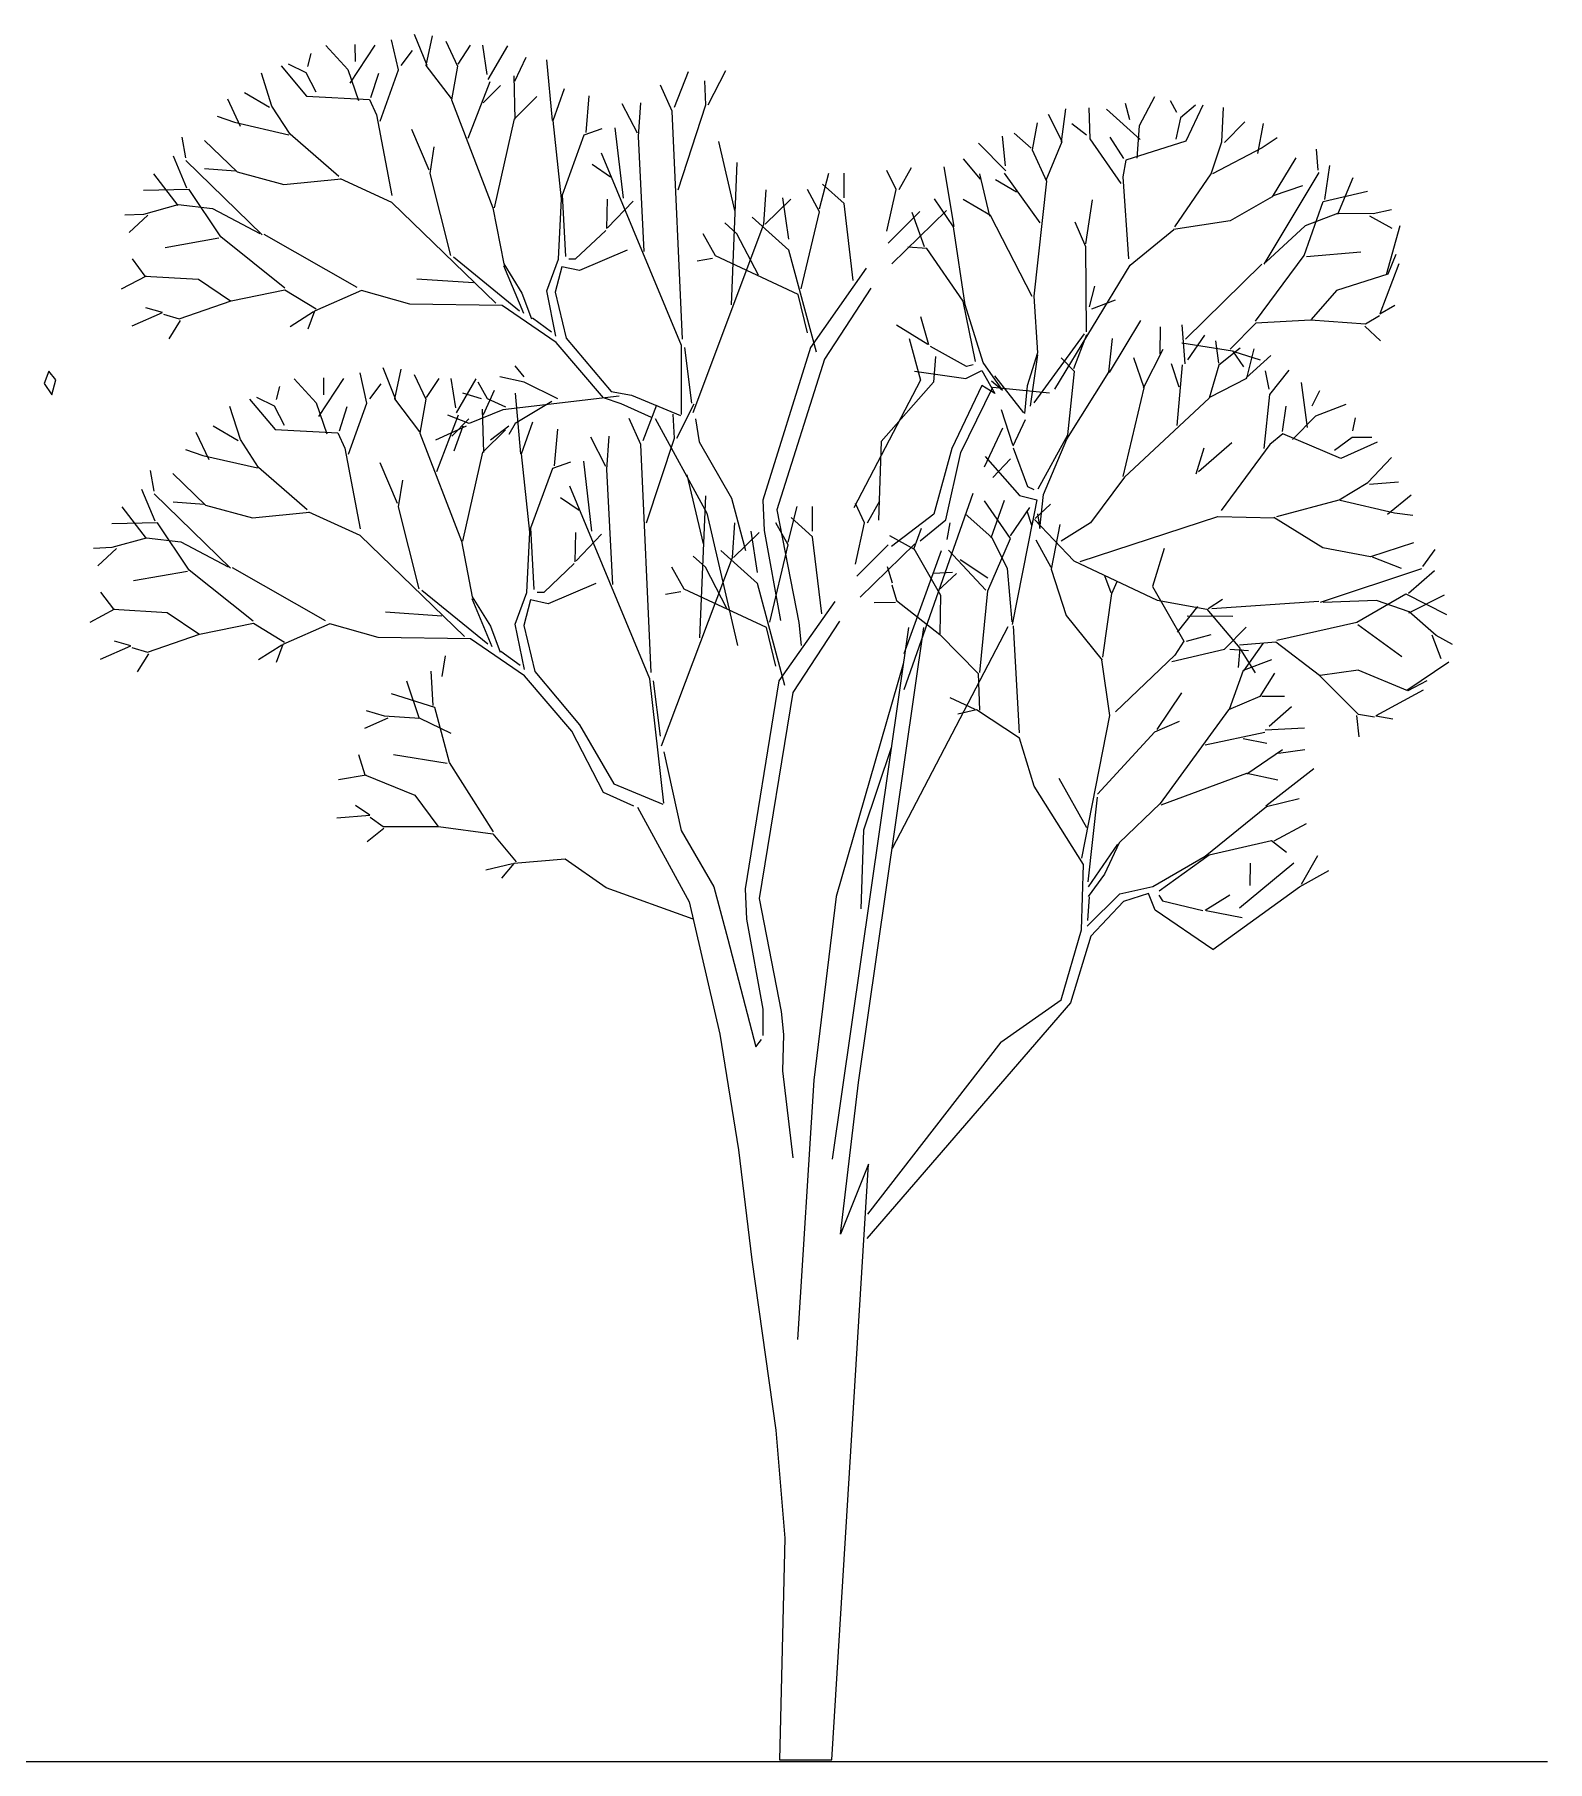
# Model space of a CAD drawing. Header units: millimetres. Extents: x 217.2 to 255.1, y 166.7 to 190.9.
# Drawn here: x 251.614 to 255.129, y 166.725 to 170.735 of the extents above; entities that cross this region are included whole.
import ezdxf

# ---------------------------------------------------------------- set-up
doc = ezdxf.new("R2010")
doc.units = ezdxf.units.MM
doc.layers.add('s', color=145, linetype='Continuous')
doc.layers.add('trees', color=104, linetype='Continuous')

msp = doc.modelspace()

# ---------------------------------------------------------------- linework, layer by layer
at = {"layer": 's', "color": 0}
msp.add_line((217.1888, 166.7248), (255.1288, 166.7248), dxfattribs=at)
at = {"layer": 'trees', "color": 97, "true_color": 0x279b30}
for p, q in [((252.4597, 170.6528), (252.444, 170.7229)), ((252.5263, 170.6631), (252.4973, 170.7349)), ((252.5245, 170.6631), (252.5391, 170.7317)), ((252.5695, 170.7195), (252.5966, 170.6618)), ((252.2496, 170.6609), (252.2574, 170.6912)), ((252.2911, 170.7093), (252.3422, 170.6536)), ((252.3478, 170.6217), (252.4058, 170.7102)), ((252.3599, 170.6725), (252.3596, 170.7116)), ((252.4665, 170.6631), (252.4927, 170.6976)), ((252.5984, 170.6663), (252.6274, 170.7101)), ((252.668, 170.6304), (252.7137, 170.709)), ((252.7303, 170.6264), (252.7566, 170.6827)), ((252.8173, 170.5354), (252.8047, 170.6759)), ((252.1874, 170.6622), (252.2466, 170.5915)), ((252.2033, 170.6668), (252.2444, 170.6467)), ((252.2444, 170.6467), (252.2679, 170.6015)), ((252.3422, 170.6536), (252.3668, 170.5818)), ((252.3959, 170.5886), (252.414, 170.6449)), ((252.417, 170.5341), (252.4597, 170.6528)), ((252.583, 170.5861), (252.5245, 170.6631)), ((252.5966, 170.6618), (252.583, 170.5834)), ((252.731, 170.5383), (252.7285, 170.6388)), ((253.1011, 170.5665), (253.1335, 170.649)), ((253.1794, 170.5713), (253.2199, 170.6515)), ((252.6569, 170.576), (252.6966, 170.6164)), ((252.8191, 170.5355), (252.8452, 170.6095)), ((253.0957, 170.5568), (253.0687, 170.6175)), ((253.174, 170.5713), (253.1713, 170.6272)), ((252.7292, 170.5392), (252.7813, 170.5912)), ((252.8958, 170.5076), (252.9032, 170.5922)), ((253.0147, 170.5058), (252.9797, 170.5738)), ((253.0174, 170.4985), (253.0228, 170.5762)), ((253.12, 170.0274), (253.0957, 170.5568)), ((253.1092, 170.3746), (253.174, 170.5713)), ((253.9999, 170.4859), (254.0098, 170.5627)), ((254.0669, 170.4928), (254.0644, 170.5646)), ((254.183, 170.4909), (254.1045, 170.5619)), ((254.1585, 170.5371), (254.1489, 170.575)), ((254.2158, 170.5901), (254.1803, 170.5233)), ((254.2681, 170.5538), (254.2529, 170.5811)), ((254.3114, 170.5712), (254.2767, 170.5413)), ((254.328, 170.5708), (254.2886, 170.4874)), ((254.3724, 170.4856), (254.3766, 170.5655)), ((252.0388, 170.5454), (252.0789, 170.5315)), ((252.6828, 170.3324), (252.7292, 170.5392)), ((252.8383, 170.3532), (252.8191, 170.5355)), ((252.8914, 170.5022), (252.9331, 170.5168)), ((252.9824, 170.3552), (252.9635, 170.5179)), ((253.9438, 170.5295), (253.9322, 170.4669)), ((254.0016, 170.4863), (253.9701, 170.549)), ((254.0577, 170.501), (254.0236, 170.5277)), ((254.1803, 170.5233), (254.1747, 170.4476)), ((254.2767, 170.5413), (254.2655, 170.4916)), ((254.4259, 170.5322), (254.3783, 170.4844)), ((254.4682, 170.5283), (254.4554, 170.459)), ((251.9657, 170.4488), (251.9573, 170.4968)), ((252.009, 170.4891), (252.0852, 170.4159)), ((252.8409, 170.363), (252.8914, 170.5022)), ((253.0309, 170.2313), (253.0174, 170.4985)), ((253.2415, 170.3261), (253.2037, 170.4863)), ((253.8699, 170.43), (253.8626, 170.4988)), ((253.9293, 170.4708), (253.8902, 170.5058)), ((253.9645, 170.3971), (254.0016, 170.4863)), ((254.1382, 170.3888), (254.0669, 170.4928)), ((254.1449, 170.4468), (254.1131, 170.4967)), ((254.2886, 170.4874), (254.1493, 170.4429)), ((254.348, 170.4117), (254.3724, 170.4856)), ((254.5013, 170.4953), (254.466, 170.4717)), ((251.968, 170.3785), (251.9372, 170.4521)), ((251.9658, 170.4425), (252.1432, 170.2695)), ((253.1173, 170.0128), (252.9311, 170.4596)), ((253.2334, 170.1075), (253.2469, 170.4378)), ((253.8117, 170.3988), (253.7721, 170.4466)), ((253.9322, 170.4669), (253.9652, 170.3945)), ((254.1493, 170.4429), (254.1425, 170.4045)), ((254.466, 170.4717), (254.3509, 170.4114)), ((254.5444, 170.4484), (254.4892, 170.3583)), ((251.9479, 170.3383), (251.8913, 170.4117)), ((252.0816, 170.4176), (252.0095, 170.4233)), ((253.4381, 170.3299), (253.4594, 170.413)), ((253.4949, 170.3555), (253.4949, 170.413)), ((253.6158, 170.3747), (253.5944, 170.4194)), ((253.6229, 170.3747), (253.6513, 170.4258)), ((253.7506, 170.2888), (253.7273, 170.4279)), ((253.8334, 170.3134), (253.8104, 170.4113)), ((253.8956, 170.3686), (253.8469, 170.3976)), ((253.9501, 170.298), (253.8678, 170.413)), ((253.9652, 170.3945), (253.9355, 170.1273)), ((254.1425, 170.4045), (254.1558, 170.2142)), ((254.598, 170.4143), (254.47, 170.202)), ((251.9734, 170.375), (251.8675, 170.3724)), ((252.0472, 170.2652), (251.9734, 170.375)), ((253.3089, 170.2945), (253.3143, 170.3746)), ((253.3116, 170.2945), (253.371, 170.3528)), ((253.367, 170.2595), (253.3528, 170.3555)), ((253.4381, 170.3235), (253.4096, 170.3747)), ((253.4949, 170.3427), (253.4452, 170.3874)), ((253.5944, 170.2787), (253.6158, 170.3747)), ((253.7488, 170.2884), (253.7049, 170.3534)), ((253.8349, 170.3147), (253.7713, 170.3519)), ((254.4892, 170.3583), (254.3914, 170.3023)), ((254.4922, 170.3609), (254.5605, 170.3846)), ((251.8244, 170.316), (251.868, 170.3181)), ((251.8778, 170.3155), (251.8345, 170.2752)), ((251.868, 170.3181), (251.9479, 170.3401)), ((251.9479, 170.3401), (252.028, 170.3309)), ((252.028, 170.3309), (252.1377, 170.2726)), ((253.3954, 170.1443), (253.4381, 170.3235)), ((253.6706, 170.3236), (253.5977, 170.2508)), ((253.7327, 170.3261), (253.6058, 170.2022)), ((253.6817, 170.242), (253.6532, 170.3219)), ((253.9321, 170.1264), (253.8349, 170.3147)), ((254.0568, 170.2492), (254.072, 170.3508)), ((254.6412, 170.3197), (254.566, 170.2905)), ((253.1964, 170.2211), (253.1679, 170.2723)), ((253.2461, 170.2723), (253.2177, 170.2979)), ((253.2959, 170.1763), (253.2461, 170.2723)), ((253.367, 170.2339), (253.2817, 170.3107)), ((253.7764, 170.1072), (253.7488, 170.2884)), ((254.0567, 170.2417), (254.0314, 170.2989)), ((254.3914, 170.3023), (254.2598, 170.2819)), ((254.566, 170.2905), (254.4746, 170.2063)), ((252.0429, 170.2617), (251.9178, 170.2399)), ((251.8412, 170.2138), (251.8709, 170.174)), ((254.343, 169.8906), (254.1467, 169.707)), ((254.6606, 169.8761), (254.5902, 169.8484)), ((251.9357, 169.7153), (252.0119, 169.642)), ((251.8948, 169.6046), (251.864, 169.6782)), ((251.8746, 169.5645), (251.818, 169.6379)), ((251.8925, 169.6687), (252.07, 169.4957)), ((252.0083, 169.6438), (251.9362, 169.6494)), ((252.0119, 169.642), (252.1207, 169.6126)), ((251.9001, 169.6011), (251.7943, 169.5985)), ((251.9739, 169.4914), (251.9001, 169.6011)), ((251.7947, 169.5443), (251.8746, 169.5662)), ((251.8746, 169.5662), (251.9547, 169.5571)), ((251.9547, 169.5571), (252.0644, 169.4987)), ((251.7511, 169.5421), (251.7947, 169.5443)), ((251.8045, 169.5417), (251.7612, 169.5013)), ((254.8392, 169.4995), (254.8677, 169.539)), ((251.9696, 169.4878), (251.8446, 169.466)), ((252.1225, 169.3724), (251.9739, 169.4914)), ((254.8364, 169.4939), (254.6012, 169.416)), ((254.8064, 169.4374), (254.8663, 169.4901)), ((251.7679, 169.44), (251.7976, 169.4002)), ((254.6857, 169.3701), (254.8, 169.4365)), ((254.8, 169.4365), (254.8941, 169.3879)), ((254.8069, 169.3924), (254.8899, 169.4336)), ((251.8003, 169.4002), (251.7427, 169.3695)), ((251.7976, 169.4002), (251.9222, 169.3931)), ((251.9222, 169.3931), (251.9964, 169.343)), ((254.8077, 169.394), (254.7316, 169.4208)), ((254.87, 169.3393), (254.8077, 169.394)), ((251.9979, 169.3425), (252.1229, 169.3679)), ((254.688, 169.365), (254.7909, 169.2907)), ((251.7679, 169.2844), (251.8385, 169.3153)), ((251.8385, 169.3153), (251.8002, 169.3261)), ((251.8405, 169.3116), (251.8768, 169.3007)), ((251.8768, 169.3007), (251.9979, 169.3425)), ((251.8794, 169.2967), (251.853, 169.2547)), ((254.8019, 169.2121), (254.8996, 169.2781)), ((252.5085, 169.1458), (252.4789, 169.2337)), ((254.8043, 169.211), (254.6892, 169.2591)), ((254.8484, 169.2338), (254.8043, 169.211)), ((254.8397, 169.2126), (254.7304, 169.1525)), ((252.3845, 169.165), (252.4264, 169.1528)), ((252.4264, 169.1528), (252.5091, 169.1475)), ((252.4348, 169.1471), (252.3807, 169.1231)), ((252.5091, 169.1475), (252.5818, 169.1127)), ((252.367, 169.0629), (252.3821, 169.0156)), ((252.5733, 169.0424), (252.448, 169.0625)), ((254.475, 168.9438), (254.586, 169.0309)), ((252.3846, 169.0147), (252.3202, 169.0045)), ((252.3821, 169.0156), (252.4976, 168.9683)), ((252.4976, 168.9683), (252.5514, 168.8967)), ((254.476, 168.9423), (254.5523, 168.9607)), ((252.3163, 168.9158), (252.3931, 168.922)), ((252.3931, 168.922), (252.3604, 168.9448)), ((252.3938, 168.9179), (252.4246, 168.8958)), ((252.4257, 168.8911), (252.3871, 168.86)), ((252.4246, 168.8958), (252.5526, 168.8958)), ((254.3431, 168.8302), (254.4874, 168.8636)), ((254.4874, 168.8636), (254.5223, 168.8365)), ((254.4135, 168.7073), (254.5398, 168.8117)), ((254.4381, 168.7586), (254.4391, 168.8107)), ((254.3518, 168.6105), (254.5529, 168.7558)), ((254.3358, 168.7007), (254.4199, 168.6848))]:
    msp.add_line(p, q, dxfattribs=at)
at = {"layer": 'trees', "color": 45, "true_color": 0xba8d4a}
for p, q in [((252.6662, 170.6419), (252.6558, 170.7103)), ((252.1659, 170.5686), (252.1417, 170.6449)), ((252.1024, 170.6002), (252.1605, 170.5659)), ((252.6219, 170.4939), (252.6725, 170.626)), ((252.0625, 170.5856), (252.0924, 170.5218)), ((252.2083, 170.5032), (252.1659, 170.5686)), ((252.2466, 170.5915), (252.3926, 170.5838)), ((252.3926, 170.5838), (252.4089, 170.5483)), ((252.583, 170.5834), (252.6792, 170.3324)), ((252.0789, 170.5315), (252.2055, 170.5022)), ((252.4089, 170.5483), (252.4441, 170.3608)), ((252.3212, 170.4051), (252.2083, 170.5032)), ((252.0852, 170.4159), (252.1939, 170.3865)), ((252.1939, 170.3865), (252.3264, 170.4)), ((254.612, 170.3517), (254.6232, 170.4308)), ((254.6416, 170.318), (254.6778, 170.4033)), ((254.6077, 170.347), (254.7107, 170.3712)), ((254.564, 170.2221), (254.6077, 170.347)), ((254.724, 170.3186), (254.6412, 170.3197)), ((254.7152, 170.3136), (254.7673, 170.2855)), ((254.7667, 170.3276), (254.724, 170.3186)), ((254.7551, 170.1778), (254.7864, 170.2914)), ((252.1958, 170.1463), (252.0472, 170.2652)), ((252.3636, 170.1472), (252.1478, 170.2707)), ((254.2877, 170.0279), (254.4653, 170.202)), ((254.4503, 170.0695), (254.564, 170.2221)), ((254.5691, 170.2198), (254.6956, 170.2303)), ((254.7835, 170.2027), (254.7396, 170.086)), ((254.7763, 170.2245), (254.7577, 170.1785)), ((251.8735, 170.174), (251.8159, 170.1433)), ((251.8709, 170.174), (251.9955, 170.167)), ((251.9955, 170.167), (252.0697, 170.1168)), ((254.7577, 170.1785), (254.6389, 170.1402)), ((251.9501, 170.0746), (252.0711, 170.1164)), ((252.0711, 170.1164), (252.1962, 170.1418)), ((252.1962, 170.1418), (252.2688, 170.0982)), ((254.6389, 170.1402), (254.5798, 170.0729)), ((251.8412, 170.0582), (251.9118, 170.0891)), ((251.9118, 170.0891), (251.8734, 170.1)), ((251.9138, 170.0855), (251.9501, 170.0746)), ((254.5785, 170.072), (254.4511, 170.065)), ((254.7062, 170.0622), (254.5785, 170.072)), ((254.7386, 170.082), (254.7062, 170.0622)), ((254.7396, 170.086), (254.7739, 170.1062)), ((251.9526, 170.0706), (251.9263, 170.0285)), ((254.4511, 170.065), (254.3919, 170.0045)), ((254.7048, 170.0577), (254.7409, 170.0237)), ((254.4003, 169.999), (254.4612, 169.9795)), ((254.4304, 169.9367), (254.4473, 170.0048)), ((254.4288, 169.9375), (254.4863, 169.9894)), ((254.4826, 169.9113), (254.4741, 169.9538)), ((254.4842, 169.899), (254.529, 169.9553)), ((254.5712, 169.8221), (254.5577, 169.9271)), ((254.5826, 169.8731), (254.6, 169.9082)), ((254.5902, 169.8484), (254.5367, 169.7946)), ((251.9655, 169.7716), (252.0057, 169.7576)), ((251.8924, 169.6749), (251.8841, 169.7229)), ((254.5004, 169.6158), (254.6449, 169.6546)), ((254.812, 169.6649), (254.7573, 169.6206)), ((254.3635, 169.6157), (254.4944, 169.6127)), ((254.8158, 169.6184), (254.7736, 169.6234)), ((254.8179, 169.5548), (254.7174, 169.5222)), ((254.7174, 169.5222), (254.6067, 169.5433)), ((254.7214, 169.5222), (254.7887, 169.4958)), ((254.7316, 169.4208), (254.6075, 169.4163)), ((254.86, 169.3412), (254.8813, 169.286)), ((254.9082, 169.3183), (254.87, 169.3393)), ((254.6892, 169.2591), (254.6005, 169.2465)), ((254.3877, 169.1666), (254.2295, 168.9492)), ((254.6855, 169.1537), (254.6909, 169.1044)), ((254.727, 169.1501), (254.6896, 169.1562)), ((254.7304, 169.1525), (254.7696, 169.1455)), ((252.6803, 168.8834), (252.5786, 169.0443)), ((254.2295, 168.9492), (254.1343, 168.8577)), ((252.5526, 168.8958), (252.6792, 168.8791)), ((252.6792, 168.8791), (252.7336, 168.8142)), ((254.227, 168.7462), (254.3431, 168.8302)), ((254.5575, 168.7621), (254.5955, 168.8285)), ((252.7248, 168.8093), (252.6626, 168.7946)), ((252.7279, 168.8102), (252.6994, 168.7756)), ((252.8467, 168.8198), (252.7279, 168.8102)), ((254.2125, 168.7568), (254.3335, 168.8271)), ((254.5529, 168.7558), (254.621, 168.7936)), ((254.2345, 168.7234), (254.3282, 168.701)), ((254.3334, 168.7012), (254.3908, 168.737)), ((254.3518, 168.6105), (254.2172, 168.7013)), ((253.9993, 168.4936), (254.0467, 168.656)), ((254.0209, 168.4866), (253.5478, 167.939)), ((253.8593, 168.3953), (253.9993, 168.4936)), ((253.8593, 168.3953), (253.5492, 167.9957))]:
    msp.add_line(p, q, dxfattribs=at)
at = {"layer": 'trees', "color": 47, "true_color": 0x8d6a35}
for p, q in [((252.531, 170.4197), (252.4907, 170.5141)), ((252.5331, 170.4124), (252.5431, 170.4742)), ((252.9527, 170.4038), (252.9095, 170.4329)), ((254.5964, 170.4203), (254.5924, 170.4689)), ((252.4443, 170.3452), (252.3253, 170.3997)), ((254.1596, 170.1991), (254.261, 170.2819)), ((253.431, 169.9971), (253.367, 170.2339)), ((253.6873, 170.2379), (253.6433, 170.2414)), ((253.7714, 170.116), (253.6873, 170.2379)), ((254.0581, 170.0449), (254.0567, 170.2417)), ((253.1893, 170.2147), (253.1537, 170.2083)), ((253.3883, 170.1315), (253.1964, 170.2211)), ((253.5465, 170.1925), (253.4169, 170.0079)), ((253.4096, 170.0419), (253.3883, 170.1315)), ((253.5573, 170.1463), (253.4493, 169.9812)), ((254.0648, 170.1029), (254.0777, 170.1508)), ((254.0702, 170.0982), (254.1251, 170.1186)), ((252.2621, 170.0908), (252.2081, 170.0565)), ((252.2647, 170.0926), (252.249, 170.0506)), ((254.1113, 169.95), (254.1841, 170.0707)), ((254.2293, 169.9937), (254.2303, 170.0558)), ((254.2871, 169.97), (254.2804, 170.0607)), ((254.2938, 169.9796), (254.333, 170.0366)), ((253.1175, 169.8525), (253.1173, 170.0128)), ((253.1416, 169.8792), (253.1254, 170.0079)), ((254.1097, 169.9508), (254.1186, 170.0288)), ((254.1902, 169.9148), (254.2364, 170.0041)), ((254.2796, 170.0187), (254.3972, 170.0001)), ((254.3654, 169.9719), (254.3585, 170.024)), ((254.4147, 170.007), (254.3651, 169.9671)), ((254.3972, 170.0001), (254.423, 169.9634)), ((254.1921, 169.9148), (254.1681, 169.9844)), ((254.2733, 169.9163), (254.2552, 169.9699)), ((252.1764, 169.8871), (252.1842, 169.9174)), ((252.2178, 169.9354), (252.269, 169.8798)), ((252.2866, 169.8986), (252.2863, 169.9377)), ((252.0927, 169.7947), (252.0685, 169.871)), ((252.1141, 169.8884), (252.1734, 169.8177)), ((252.1301, 169.8929), (252.1712, 169.8728)), ((252.1712, 169.8728), (252.1946, 169.8276)), ((252.269, 169.8798), (252.2936, 169.8079)), ((252.3226, 169.8147), (252.3408, 169.871)), ((252.3437, 169.7603), (252.3864, 169.8789)), ((252.9772, 169.8774), (252.9362, 169.8913)), ((252.9539, 169.9057), (253.001, 169.8972)), ((253.0477, 169.8459), (252.9772, 169.8774)), ((253.001, 169.8972), (253.1153, 169.85)), ((253.0279, 169.7926), (253.0602, 169.8752)), ((253.1061, 169.7975), (253.1466, 169.8776)), ((254.4707, 169.7737), (254.4842, 169.899)), ((254.5135, 169.8134), (254.5218, 169.872)), ((252.7306, 169.8316), (252.7164, 169.806)), ((252.7459, 169.7616), (252.772, 169.8356)), ((253.0225, 169.7829), (252.9955, 169.8436)), ((253.1007, 169.7975), (253.098, 169.8533)), ((253.1497, 169.8428), (253.158, 169.7894)), ((251.9893, 169.8118), (252.0191, 169.748)), ((252.0292, 169.8263), (252.0873, 169.7921)), ((252.135, 169.7294), (252.0927, 169.7947)), ((252.1734, 169.8177), (252.3193, 169.8099)), ((252.3193, 169.8099), (252.3356, 169.7744)), ((252.6168, 169.8252), (252.5458, 169.7932)), ((252.6097, 169.8252), (252.5884, 169.7676)), ((252.656, 169.7653), (252.7081, 169.8173)), ((252.7164, 169.8252), (252.6737, 169.7932)), ((252.8226, 169.7337), (252.8299, 169.8183)), ((252.9442, 169.7246), (252.9496, 169.8023)), ((253.036, 169.6008), (253.1007, 169.7975)), ((254.5144, 169.8076), (254.4842, 169.7829)), ((252.0057, 169.7576), (252.1322, 169.7284)), ((252.3356, 169.7744), (252.3709, 169.587)), ((252.6095, 169.5586), (252.656, 169.7653)), ((252.7651, 169.5794), (252.7459, 169.7616)), ((253.0468, 169.2535), (253.0225, 169.7829)), ((253.158, 169.7894), (253.2336, 169.6583)), ((253.5812, 169.7896), (253.5746, 169.6072)), ((254.3131, 169.715), (254.331, 169.7749)), ((254.3181, 169.7206), (254.3957, 169.7879)), ((252.248, 169.6313), (252.135, 169.7294)), ((252.4578, 169.6458), (252.4174, 169.7403)), ((252.7677, 169.5892), (252.8182, 169.7283)), ((252.8182, 169.7283), (252.8599, 169.7429)), ((252.9091, 169.5813), (252.8902, 169.744)), ((252.9577, 169.4575), (252.9442, 169.7246)), ((253.1682, 169.5522), (253.1304, 169.7125)), ((252.4598, 169.6385), (252.4699, 169.7003)), ((253.9363, 169.6773), (253.9219, 169.6844)), ((252.8794, 169.6299), (252.8362, 169.659)), ((253.1601, 169.3336), (253.1736, 169.6639)), ((253.3064, 169.6534), (253.3091, 169.583)), ((253.4217, 169.5816), (253.4217, 169.6392)), ((253.5425, 169.6008), (253.5212, 169.6456)), ((253.5496, 169.6008), (253.5781, 169.652)), ((253.9021, 169.6644), (253.9427, 169.6542)), ((253.9389, 169.6112), (253.9746, 169.6443)), ((252.1207, 169.6126), (252.2531, 169.6261)), ((252.371, 169.5713), (252.252, 169.6258)), ((253.4217, 169.5688), (253.3719, 169.6136)), ((253.5212, 169.5048), (253.5425, 169.6008)), ((253.7035, 169.6209), (253.6049, 169.5464)), ((253.6713, 169.5595), (253.7315, 169.6078)), ((253.7344, 169.5624), (253.7415, 169.6008)), ((252.7581, 169.4396), (252.7651, 169.5794)), ((252.775, 169.446), (252.7677, 169.5892)), ((253.5974, 169.5498), (253.5245, 169.4769)), ((253.6594, 169.5522), (253.5326, 169.4283)), ((253.6582, 169.5391), (253.6011, 169.5707)), ((253.674, 169.5878), (253.6568, 169.5413)), ((253.1729, 169.4984), (253.1445, 169.524)), ((253.6348, 169.2979), (253.7211, 169.537)), ((253.6568, 169.5413), (253.7186, 169.4329)), ((252.2904, 169.3734), (252.0745, 169.4969)), ((253.6078, 169.4608), (253.5961, 169.4989)), ((253.703, 169.484), (253.7466, 169.4861)), ((253.7564, 169.4836), (253.7131, 169.4432)), ((252.7822, 169.4398), (252.7982, 169.4399)), ((253.116, 169.4408), (253.0805, 169.4344)), ((253.6058, 169.4571), (253.6164, 169.4207)), ((253.7186, 169.4329), (253.717, 169.3433)), ((254.2115, 169.4532), (254.2844, 169.3265)), ((252.8073, 169.4133), (252.7663, 169.4219)), ((253.6144, 169.4164), (253.5648, 169.4156)), ((253.6164, 169.4207), (253.7173, 169.3419)), ((254.2224, 169.4212), (254.3373, 169.4007)), ((254.3156, 169.4068), (254.2687, 169.347)), ((254.341, 169.4022), (254.3737, 169.4237)), ((252.1229, 169.3679), (252.1955, 169.3243)), ((252.3006, 169.3665), (252.1915, 169.3187)), ((252.4129, 169.3346), (252.3006, 169.3665)), ((252.1888, 169.3169), (252.1348, 169.2827)), ((252.1915, 169.3187), (252.1758, 169.2767)), ((253.7173, 169.3419), (253.8067, 169.2508)), ((254.2844, 169.3265), (254.2635, 169.2935)), ((254.1124, 169.1533), (254.0934, 169.2828)), ((254.2635, 169.2935), (254.1254, 169.1619)), ((252.8629, 169.1175), (252.7525, 169.2456)), ((252.7765, 169.2556), (252.8806, 169.1318)), ((253.0764, 168.9499), (253.0441, 169.2389)), ((253.0683, 169.1053), (253.0522, 169.2341)), ((253.3437, 169.2341), (253.2654, 168.7508)), ((253.8067, 169.2508), (253.8097, 169.1661)), ((252.5446, 169.1722), (252.4437, 169.2042)), ((254.2221, 169.121), (254.2794, 169.2063)), ((252.5786, 169.0443), (252.5446, 169.1722)), ((253.8027, 169.1665), (253.759, 169.1568)), ((253.9022, 169.1009), (253.8027, 169.1665)), ((254.0475, 168.8227), (254.1124, 169.1533)), ((252.9361, 168.9748), (252.8629, 169.1175)), ((252.8806, 169.1318), (252.96, 168.9946)), ((254.0834, 168.971), (254.2171, 169.1154)), ((254.2171, 169.1154), (254.2744, 169.1405)), ((253.0764, 169.0689), (253.1169, 168.8868)), ((253.9366, 168.9894), (253.9022, 169.1009)), ((254.4304, 169.0178), (254.5134, 169.0747)), ((254.504, 169.0663), (254.5654, 169.0749)), ((252.96, 168.9946), (253.0742, 168.9474)), ((254.0509, 168.808), (253.9366, 168.9894)), ((254.0586, 168.8924), (253.9949, 169.0074)), ((254.2315, 168.9463), (254.4302, 169.0198)), ((254.4302, 169.0198), (254.5022, 169.0044)), ((253.0066, 168.9433), (252.9361, 168.9748)), ((254.0619, 168.7671), (254.0837, 168.964)), ((253.0148, 168.9408), (253.1349, 168.7211)), ((253.1169, 168.8868), (253.1925, 168.7556)), ((254.0628, 168.7557), (254.1306, 168.8549)), ((254.1343, 168.8577), (254.1001, 168.785)), ((252.9424, 168.7531), (252.8467, 168.8198)), ((254.0467, 168.656), (254.0509, 168.808)), ((253.1442, 168.6805), (252.9424, 168.7531)), ((253.1925, 168.7556), (253.2249, 168.6342)), ((253.2654, 168.7508), (253.2681, 168.6804)), ((254.1001, 168.785), (254.0621, 168.7336)), ((254.1357, 168.7392), (254.2125, 168.7568)), ((253.1349, 168.7211), (253.2066, 168.4138)), ((253.2978, 168.7289), (253.3491, 168.4666)), ((253.4764, 168.7335), (253.4245, 168.3069)), ((254.0593, 168.6643), (254.1357, 168.7392)), ((254.0614, 168.6778), (254.0647, 168.7329)), ((254.1442, 168.7214), (254.0681, 168.6413)), ((254.2021, 168.7404), (254.1442, 168.7214)), ((254.2172, 168.7013), (254.2021, 168.7404)), ((254.2257, 168.7368), (254.2345, 168.7234)), ((253.2249, 168.6342), (253.2897, 168.3841)), ((254.0681, 168.6413), (254.0209, 168.4866)), ((253.3059, 168.4715), (253.3059, 168.4108)), ((253.3491, 168.4666), (253.3544, 168.4132)), ((253.2066, 168.4138), (253.2496, 168.1454)), ((253.2897, 168.3841), (253.3032, 168.4011)), ((253.3544, 168.4132), (253.3518, 168.3282)), ((253.3518, 168.3282), (253.376, 168.1267)), ((253.2496, 168.1454), (253.281, 167.8894)), ((253.552, 168.1116), (253.4869, 167.9489)), ((253.281, 167.8894), (253.3365, 167.494)), ((253.3365, 167.494), (253.3572, 167.2432)), ((253.3572, 167.2432), (253.3447, 166.7285)), ((253.3447, 166.7285), (253.4662, 166.7285))]:
    msp.add_line(p, q, dxfattribs=at)
at = {"layer": 'trees', "color": 64, "true_color": 0x78b116}
for p, q in [((253.871, 170.4184), (253.807, 170.4829)), ((254.2635, 170.2882), (254.348, 170.4117)), ((253.5163, 170.1635), (253.4949, 170.3427)), ((253.4169, 170.0079), (253.3064, 169.6534)), ((252.4531, 169.8892), (252.424, 169.9611)), ((252.4513, 169.8892), (252.4659, 169.9578)), ((252.7519, 169.9403), (252.7306, 169.9659)), ((253.4493, 169.9812), (253.3388, 169.6315)), ((252.2746, 169.8478), (252.3326, 169.9363)), ((252.3864, 169.8789), (252.3707, 169.9491)), ((252.3932, 169.8892), (252.4195, 169.9237)), ((252.4962, 169.9456), (252.5234, 169.888)), ((252.5251, 169.8924), (252.5541, 169.9363)), ((252.5929, 169.8681), (252.5826, 169.9365)), ((252.5948, 169.8565), (252.6404, 169.9351)), ((252.6666, 169.8891), (252.6453, 169.9275)), ((252.7519, 169.9275), (252.695, 169.9403)), ((252.8301, 169.8891), (252.7519, 169.9275)), ((252.5234, 169.888), (252.5097, 169.8096)), ((252.6524, 169.8891), (252.6097, 169.9019)), ((252.6571, 169.8525), (252.6833, 169.9088)), ((252.7092, 169.8699), (252.6666, 169.8891)), ((252.9723, 169.8955), (252.7021, 169.8636)), ((252.8159, 169.8827), (252.7306, 169.8316)), ((252.7441, 169.7616), (252.7314, 169.902)), ((252.5487, 169.72), (252.5993, 169.8521)), ((252.6239, 169.8316), (252.5742, 169.8508)), ((252.5836, 169.8021), (252.6234, 169.8425)), ((252.7021, 169.8636), (252.6239, 169.8316)), ((252.6578, 169.7645), (252.6552, 169.865)), ((254.6767, 169.8145), (254.6829, 169.8452)), ((252.5097, 169.8096), (252.606, 169.5585)), ((254.649, 169.7508), (254.5144, 169.8076)), ((254.6751, 169.7994), (254.6342, 169.769)), ((254.7209, 169.7995), (254.6751, 169.7994)), ((254.7332, 169.7884), (254.649, 169.7508)), ((254.7116, 169.6949), (254.7667, 169.7529)), ((254.6449, 169.6546), (254.7116, 169.6949)), ((254.7825, 169.6955), (254.7153, 169.6901)), ((254.7736, 169.6234), (254.647, 169.6525)), ((253.9373, 169.6084), (254.0283, 169.5124)), ((254.6067, 169.5433), (254.4935, 169.6134)), ((254.3373, 169.4007), (254.4145, 169.31)), ((254.2918, 169.3847), (254.3977, 169.3842)), ((254.3788, 169.3078), (254.4292, 169.3591)), ((254.5, 169.3282), (254.6857, 169.3701)), ((254.2903, 169.3263), (254.3474, 169.3418)), ((254.4145, 169.31), (254.4103, 169.2654)), ((254.4977, 169.3243), (254.4133, 169.3168)), ((254.4237, 169.2574), (254.4682, 169.3209)), ((254.599, 169.2467), (254.4977, 169.3243)), ((254.256, 169.279), (254.3788, 169.3078)), ((254.3912, 169.3076), (254.4344, 169.3044)), ((254.4161, 169.3072), (254.4497, 169.2528)), ((254.4227, 169.2589), (254.4883, 169.284)), ((254.39, 169.168), (254.4227, 169.2589)), ((254.4945, 169.2519), (254.4609, 169.1978)), ((254.6896, 169.1562), (254.599, 169.2467)), ((254.4609, 169.1978), (254.3877, 169.1666)), ((254.4656, 169.1988), (254.5182, 169.1982)), ((254.4821, 169.1286), (254.5339, 169.1745)), ((254.3338, 169.0852), (254.4721, 169.1146)), ((254.4734, 169.1207), (254.5642, 169.1252)), ((254.4217, 169.1005), (254.4772, 169.0891)), ((254.3335, 168.8271), (254.476, 168.9423)), ((254.4943, 168.8628), (254.5693, 168.9026))]:
    msp.add_line(p, q, dxfattribs=at)
at = {"layer": 'trees', "color": 49, "true_color": 0x594322}
for p, q in [((252.5815, 170.2217), (252.5331, 170.4124)), ((252.8314, 170.2135), (252.8383, 170.3532)), ((252.8483, 170.2198), (252.8409, 170.363)), ((252.9438, 170.2846), (252.9451, 170.3523)), ((252.6864, 170.1109), (252.4443, 170.3452)), ((252.6792, 170.3324), (252.7043, 170.2027)), ((252.9456, 170.2864), (253.0047, 170.3483)), ((252.8714, 170.2138), (252.9412, 170.2802)), ((252.9914, 170.2343), (252.8805, 170.1872)), ((252.7408, 170.0927), (252.5875, 170.2181)), ((252.7043, 170.2027), (252.7466, 170.1345)), ((252.7509, 170.0873), (252.7045, 170.1981)), ((252.8044, 170.1394), (252.8314, 170.2135)), ((252.8395, 170.1958), (252.824, 170.1369)), ((252.8805, 170.1872), (252.8395, 170.1958)), ((252.8554, 170.2137), (252.8714, 170.2138)), ((253.9847, 169.9112), (254.1596, 170.1991)), ((252.6339, 170.1581), (252.5028, 170.1672)), ((252.3739, 170.1404), (252.2647, 170.0926)), ((252.4861, 170.1085), (252.3739, 170.1404)), ((252.7466, 170.1345), (252.7691, 170.0746)), ((252.8257, 170.0346), (252.8044, 170.1394)), ((252.824, 170.1369), (252.8497, 170.0295)), ((253.8005, 169.9756), (253.7714, 170.116)), ((253.9355, 170.1273), (253.9441, 169.9955)), ((252.7006, 170.1057), (252.4861, 170.1085)), ((252.8258, 170.0195), (252.7006, 170.1057)), ((252.8155, 170.0437), (252.7711, 170.0764)), ((253.6916, 170.0142), (253.6733, 170.0793)), ((253.8184, 169.9737), (253.7764, 170.1072)), ((253.6895, 170.0154), (253.6166, 170.0603)), ((253.9365, 169.8798), (254.0532, 170.0399)), ((254.0285, 169.9592), (254.0589, 170.0385)), ((252.8497, 170.0295), (252.9539, 169.9057)), ((253.6461, 170.0294), (253.6727, 169.9327)), ((253.7796, 169.9639), (253.6953, 170.0105)), ((253.9441, 169.9955), (253.9204, 169.9188)), ((253.6583, 169.9534), (253.7775, 169.9359)), ((253.707, 169.9872), (253.703, 169.9276)), ((253.7775, 169.9359), (253.815, 169.9545)), ((253.7951, 169.9679), (253.7796, 169.9639)), ((253.815, 169.9545), (253.8449, 169.9015)), ((253.8632, 169.9089), (253.8184, 169.9737)), ((254.0301, 169.9525), (253.999, 169.9838)), ((254.0127, 169.7953), (254.1097, 169.9508)), ((254.0147, 169.8052), (254.0301, 169.9525)), ((254.2688, 169.8271), (254.2811, 169.968)), ((254.3651, 169.9671), (254.343, 169.8906)), ((253.6727, 169.9327), (253.5175, 169.6361)), ((253.703, 169.9276), (253.5812, 169.7896)), ((253.815, 169.9198), (253.7455, 169.7738)), ((253.7663, 169.7643), (253.8407, 169.9162)), ((253.8449, 169.9015), (253.815, 169.9198)), ((253.837, 169.9309), (253.8632, 169.9089)), ((253.8445, 169.9423), (253.9114, 169.8564)), ((253.9204, 169.9188), (253.9138, 169.8551)), ((254.1435, 169.7086), (254.1921, 169.9148)), ((254.3442, 169.893), (254.4304, 169.9367)), ((252.5097, 169.8122), (252.4513, 169.8892)), ((253.887, 169.7821), (253.8609, 169.8636)), ((253.8878, 169.7798), (253.9163, 169.8411)), ((253.8632, 169.8209), (253.8204, 169.7302)), ((253.9454, 169.6797), (254.0147, 169.8052)), ((253.9578, 169.6666), (254.0127, 169.7953)), ((253.7455, 169.7738), (253.7035, 169.6209)), ((253.7315, 169.6078), (253.7663, 169.7643)), ((253.823, 169.7553), (253.9021, 169.6644)), ((253.9219, 169.6844), (253.8882, 169.7746)), ((254.4842, 169.7829), (254.3705, 169.6297)), ((253.8819, 169.7493), (253.8401, 169.7066)), ((254.1467, 169.707), (254.0674, 169.6013)), ((252.5082, 169.4478), (252.4598, 169.6385)), ((253.2336, 169.6583), (253.2659, 169.5368)), ((253.3388, 169.6315), (253.3901, 169.3693)), ((253.3648, 169.556), (253.3861, 169.6392)), ((253.8812, 169.5646), (253.8214, 169.652)), ((253.8365, 169.5661), (253.8673, 169.6535)), ((253.8812, 169.571), (253.9262, 169.6369)), ((253.9427, 169.6542), (253.931, 169.5945)), ((253.9497, 169.5882), (253.9578, 169.6666)), ((253.1759, 169.6237), (253.2477, 169.3164)), ((253.2357, 169.5206), (253.2411, 169.6008)), ((253.3648, 169.5496), (253.3364, 169.6008)), ((253.7761, 169.6221), (253.838, 169.567)), ((253.9337, 169.6078), (253.8851, 169.3647)), ((253.931, 169.5945), (253.9201, 169.6279)), ((253.944, 169.622), (253.9497, 169.5882)), ((253.9963, 169.5969), (253.9763, 169.4931)), ((254.0674, 169.6013), (253.9995, 169.5585)), ((252.606, 169.5585), (252.631, 169.4288)), ((252.8706, 169.5108), (252.8718, 169.5784)), ((252.8723, 169.5126), (252.9315, 169.5744)), ((253.2384, 169.5206), (253.2978, 169.5789)), ((253.2937, 169.4856), (253.2795, 169.5816)), ((253.3091, 169.583), (253.3469, 169.3741)), ((253.443, 169.3896), (253.4217, 169.5688)), ((253.8292, 169.443), (253.8812, 169.5646)), ((253.838, 169.567), (253.8739, 169.4948)), ((253.9758, 169.497), (253.9413, 169.5606)), ((253.071, 169.0835), (253.2357, 169.5206)), ((253.2937, 169.46), (253.2084, 169.5368)), ((253.3222, 169.3704), (253.3648, 169.5496)), ((253.8239, 169.4446), (253.7375, 169.5377)), ((253.7643, 169.5155), (253.8286, 169.473)), ((254.0283, 169.5124), (254.2224, 169.4212)), ((254.2386, 169.5414), (254.2115, 169.4532)), ((252.7982, 169.4399), (252.8679, 169.5063)), ((253.1231, 169.4472), (253.0947, 169.4984)), ((253.2226, 169.4024), (253.1729, 169.4984)), ((253.8739, 169.4948), (253.8846, 169.371)), ((253.9763, 169.4931), (254.0108, 169.3858)), ((254.0998, 169.4788), (254.1142, 169.4391)), ((252.6676, 169.3189), (252.5143, 169.4442)), ((252.7311, 169.3656), (252.7581, 169.4396)), ((252.9181, 169.4604), (252.8073, 169.4133)), ((253.3151, 169.3576), (253.1231, 169.4472)), ((253.8103, 169.2536), (253.8292, 169.443)), ((254.0957, 169.2892), (254.1166, 169.4373)), ((254.1166, 169.4373), (254.129, 169.4651)), ((252.5607, 169.3843), (252.4295, 169.3934)), ((252.631, 169.4288), (252.6733, 169.3607)), ((252.6777, 169.3134), (252.6313, 169.4242)), ((252.7663, 169.4219), (252.7507, 169.363)), ((252.6733, 169.3607), (252.6958, 169.3007)), ((252.7507, 169.363), (252.7765, 169.2556)), ((253.3364, 169.2681), (253.3151, 169.3576)), ((253.484, 169.3725), (253.376, 169.2073)), ((253.3901, 169.3693), (253.3955, 169.3158)), ((253.5287, 168.3015), (253.6803, 169.3581)), ((253.8753, 169.3597), (253.6067, 168.8444)), ((253.9024, 169.1133), (253.8886, 169.3616)), ((252.6273, 169.3318), (252.4129, 169.3346)), ((252.7525, 169.2456), (252.6273, 169.3318)), ((252.5614, 169.2444), (252.5691, 169.2925)), ((252.7422, 169.2698), (252.6978, 169.3025)), ((253.6332, 169.2756), (253.4764, 168.7335)), ((252.5406, 169.1772), (252.5355, 169.2569)), ((253.376, 169.2073), (253.2978, 168.7289)), ((253.7998, 169.1677), (253.7416, 169.1944)), ((253.6053, 169.0809), (253.5402, 168.887)), ((253.5402, 168.887), (253.5336, 168.7046)), ((253.2681, 168.6804), (253.3059, 168.4715)), ((253.4245, 168.3069), (253.3865, 167.7043)), ((253.4869, 167.9489), (253.5287, 168.3015)), ((253.4662, 166.7285), (253.552, 168.1116))]:
    msp.add_line(p, q, dxfattribs=at)
at = {"layer": 'trees', "color": 99, "true_color": 0x1a511e}
for p, q in [((253.1443, 169.8574), (253.3089, 170.2945)), ((252.9362, 169.8913), (252.8258, 170.0195)), ((253.9282, 169.872), (253.945, 169.9909)), ((253.8407, 169.9162), (253.9722, 169.9026)), ((253.0559, 169.8434), (253.1759, 169.6237)), ((252.9415, 169.7319), (252.9064, 169.7999)), ((253.0441, 169.2389), (252.8578, 169.6858)), ((253.7939, 169.6692), (253.6337, 169.2133)), ((254.0434, 169.5109), (254.3635, 169.6157)), ((252.6131, 169.337), (252.371, 169.5713)), ((253.3577, 169.2233), (253.2937, 169.46)), ((253.4732, 169.4186), (253.3437, 169.2341)), ((254.3495, 169.4024), (254.5976, 169.4191)), ((252.7524, 169.2607), (252.7311, 169.3656)), ((253.4678, 168.1231), (253.6451, 169.3581)), ((254.0108, 169.3858), (254.0942, 169.282))]:
    msp.add_line(p, q, dxfattribs=at)
msp.add_lwpolyline([(251.6638, 169.9332), (251.6479, 169.9534), (251.6366, 169.9245), (251.6546, 169.8984)], close=True, dxfattribs=at)

doc.saveas('drawing.dxf')
